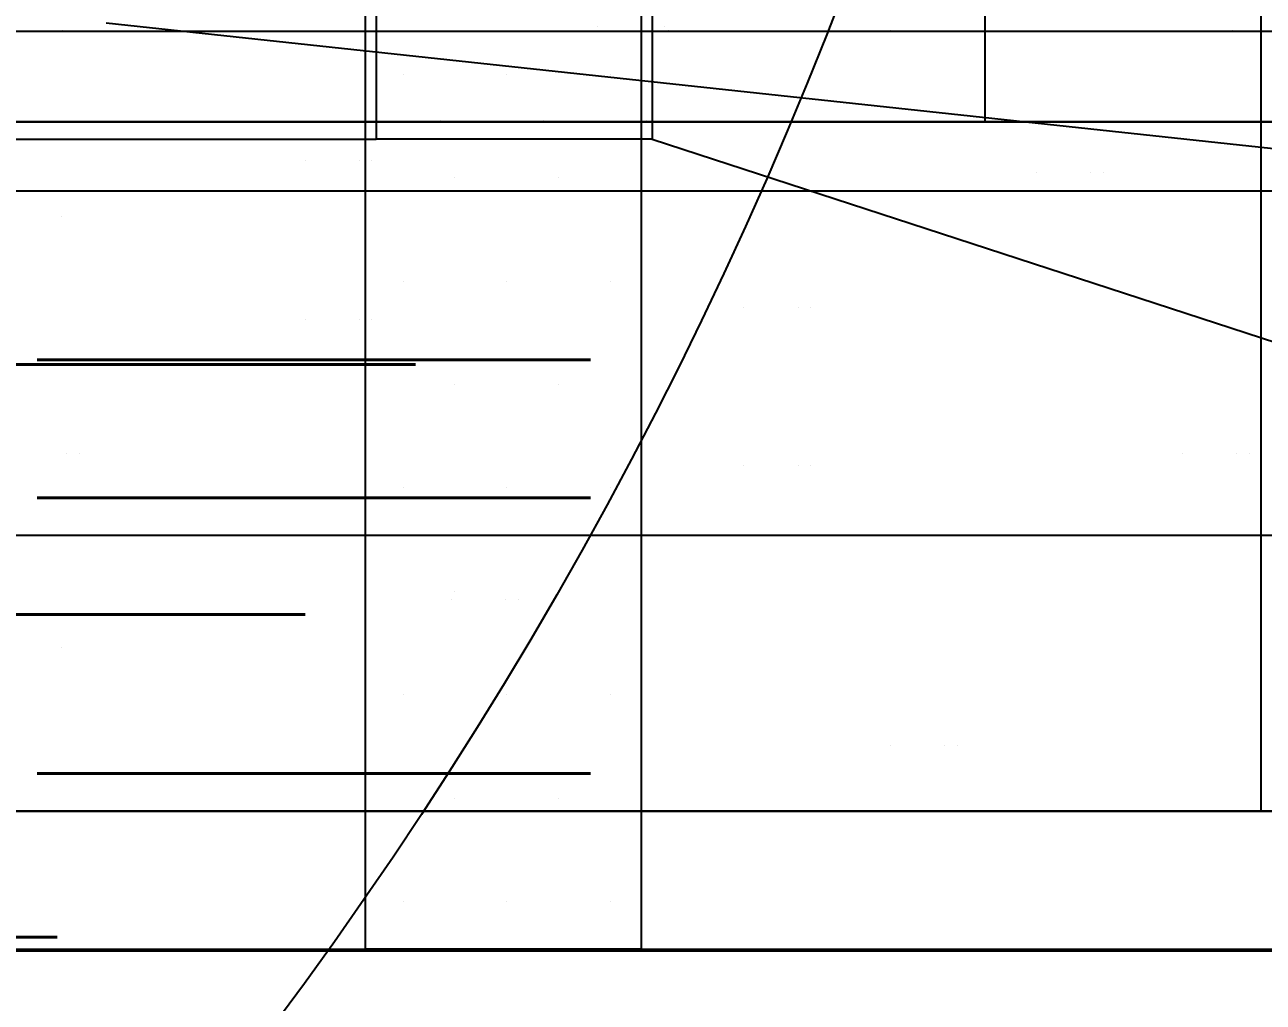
# Model space of a CAD drawing. Header units: inches. Extents: x -31 to 122, y -49 to 49.
# Drawn here: x 23.04 to 32.02, y -18.38 to -11.3 of the extents above; entities that cross this region are included whole.
import ezdxf
from ezdxf.enums import TextEntityAlignment as Align

# ---------------------------------------------------------------- set-up
doc = ezdxf.new("R2010")
doc.units = ezdxf.units.IN
doc.header["$MEASUREMENT"] = 0
doc.linetypes.add('HIDDEN4', pattern=[0.09375, 0.0625, -0.03125])
for name, color, linetype in [('M-BLKA', 4, 'Continuous'), ('M-TRBX-AIRT', 4, 'Continuous'), ('M-TRBX-WTRT', 4, 'Continuous')]:
    doc.layers.add(name, color=color, linetype=linetype)
doc.styles.add('BRA-NRW1', font='romans.shx', dxfattribs={"width": 0.65, "height": 8})
doc.styles.add('BRA-NRW2', font='romans.shx', dxfattribs={"width": 0.6, "height": 7})

# ---------------------------------------------------------------- blocks, each defined once
blk = doc.blocks.new('HVIF18')
blk.add_line((11, -17), (47, -17))
blk = doc.blocks.new('HVIF12')
blk.add_line((11, -12.5), (37, -12.5))
blk = doc.blocks.new('HVRF37')
blk.add_circle((0, 0), 31)
blk = doc.blocks.new('HVRF31')
blk.add_circle((0, 0), 25)
blk = doc.blocks.new('hvtb19')
at = {"color": 4}
for p, q in [((27.1889, -11.3086), (27.1889, -11.3086)), ((30.3709, -12.3693), (30.3709, -12.3693)), ((25.0676, -13.4299), (25.0676, -13.4299)), ((28.2495, -14.4906), (28.2495, -14.4906))]:
    blk.add_line(p, q, dxfattribs=at)
blk.add_line((58, -15), (8, -15))
blk = doc.blocks.new('hvtb16e')
at = {"color": 4}
for p, q in [((23.3102, -11.3345), (23.3102, -11.3345)), ((31.7955, -11.3345), (31.7955, -11.3345))]:
    blk.add_line(p, q, dxfattribs=at)
blk.add_line((50, -12), (0, -12))
blk = doc.blocks.new('hvtb16c')
at = {"color": 4}
blk.add_line((27.703, -11.3345), (27.703, -11.3345), dxfattribs=at)
blk.add_line((56, -12), (6, -12))
blk = doc.blocks.new('hvtb16')
at = {"color": 4}
blk.add_line((29.3102, -11.3345), (29.3102, -11.3345), dxfattribs=at)
blk.add_line((56, -12), (6, -12))
blk = doc.blocks.new('hvtb22e')
at = {"color": 4}
for p, q in [((25.5528, -12.2827), (25.5528, -12.2827)), ((28.7348, -13.3434), (28.7348, -13.3434)), ((23.4315, -14.4041), (23.4315, -14.4041)), ((31.9168, -14.4041), (31.9168, -14.4041)), ((26.6135, -15.4647), (26.6135, -15.4647)), ((29.7955, -16.5254), (29.7955, -16.5254))]:
    blk.add_line(p, q, dxfattribs=at)
blk.add_line((50, -17), (0, -17))
blk = doc.blocks.new('hvtb22c')
at = {"color": 4}
for p, q in [((25.4603, -12.2827), (25.4603, -12.2827)), ((28.6423, -13.3434), (28.6423, -13.3434)), ((23.339, -14.4041), (23.339, -14.4041)), ((31.8243, -14.4041), (31.8243, -14.4041)), ((26.521, -15.4647), (26.521, -15.4647)), ((29.703, -16.5254), (29.703, -16.5254))]:
    blk.add_line(p, q, dxfattribs=at)
blk.add_line((58, -17), (8, -17))
blk = doc.blocks.new('hvtb22')
at = {"color": 4}
for p, q in [((25.0676, -12.2827), (25.0676, -12.2827)), ((28.2495, -13.3434), (28.2495, -13.3434)), ((31.4315, -14.4041), (31.4315, -14.4041)), ((26.1282, -15.4647), (26.1282, -15.4647)), ((29.3102, -16.5254), (29.3102, -16.5254))]:
    blk.add_line(p, q, dxfattribs=at)
blk.add_line((58, -17), (8, -17))
blk = doc.blocks.new('hvtb19e')
at = {"color": 4}
for p, q in [((27.6742, -11.3086), (27.6742, -11.3086)), ((30.8561, -12.3693), (30.8561, -12.3693)), ((25.5528, -13.4299), (25.5528, -13.4299)), ((28.7348, -14.4906), (28.7348, -14.4906))]:
    blk.add_line(p, q, dxfattribs=at)
blk.add_line((50, -15), (0, -15))
blk = doc.blocks.new('hvtb19c')
at = {"color": 4}
for p, q in [((27.5817, -11.3086), (27.5817, -11.3086)), ((30.7636, -12.3693), (30.7636, -12.3693)), ((25.4603, -13.4299), (25.4603, -13.4299)), ((28.6423, -14.4906), (28.6423, -14.4906))]:
    blk.add_line(p, q, dxfattribs=at)
blk.add_line((58, -15), (8, -15))
blk = doc.blocks.new('*X158')
at = {"color": 0}
for p, q in [((5086.71875, 2817.1875), (5086.71875, 2817.1875)), ((5086.71875, 2814.0625), (5086.71875, 2814.0625))]:
    blk.add_line(p, q, dxfattribs=at)
blk = doc.blocks.new('*X159')
at = {"color": 0}
for p, q in [((5045.25, 2928), (5045.25, 2928)), ((5046, 2928), (5046, 2928)), ((5046.75, 2928), (5046.75, 2928)), ((5045.625, 2927.25), (5045.625, 2927.25)), ((5046.375, 2927.25), (5046.375, 2927.25)), ((5045.25, 2926.5), (5045.25, 2926.5)), ((5046, 2926.5), (5046, 2926.5)), ((5046.75, 2926.5), (5046.75, 2926.5)), ((5045.625, 2925.75), (5045.625, 2925.75)), ((5046.375, 2925.75), (5046.375, 2925.75)), ((5045.25, 2925), (5045.25, 2925)), ((5046, 2925), (5046, 2925)), ((5046.75, 2925), (5046.75, 2925)), ((5045.625, 2924.25), (5045.625, 2924.25)), ((5046.375, 2924.25), (5046.375, 2924.25)), ((5045.25, 2923.5), (5045.25, 2923.5)), ((5046, 2923.5), (5046, 2923.5)), ((5046.75, 2923.5), (5046.75, 2923.5)), ((5045.625, 2922.75), (5045.625, 2922.75)), ((5046.375, 2922.75), (5046.375, 2922.75)), ((5045.25, 2922), (5045.25, 2922)), ((5046, 2922), (5046, 2922)), ((5046.75, 2922), (5046.75, 2922))]:
    blk.add_line(p, q, dxfattribs=at)
blk = doc.blocks.new('hvtbeav6n')
for p, q in [((27.5044, 18), (27.5044, -18)), ((25.5044, -6), (25.5044, -18)), ((17.339, -18), (25.5044, -18)), ((27.5044, -18), (25.5044, -18))]:
    blk.add_line(p, q)
at = {"color": 4}
blk.add_blockref('*X159', (-5019.4708, -2939.654), dxfattribs=at)
at = {"color": 8}
blk.add_blockref('*X158', (-5063.4155, -2829.8739), dxfattribs=at)
blk = doc.blocks.new('*X163')
at = {"color": 0}
for p, q in [((5045.25, 2928), (5045.25, 2928)), ((5046, 2928), (5046, 2928)), ((5046.75, 2928), (5046.75, 2928)), ((5045.625, 2927.25), (5045.625, 2927.25)), ((5046.375, 2927.25), (5046.375, 2927.25)), ((5045.25, 2926.5), (5045.25, 2926.5)), ((5046, 2926.5), (5046, 2926.5)), ((5046.75, 2926.5), (5046.75, 2926.5)), ((5045.625, 2925.75), (5045.625, 2925.75)), ((5046.375, 2925.75), (5046.375, 2925.75)), ((5045.25, 2925), (5045.25, 2925)), ((5046, 2925), (5046, 2925)), ((5046.75, 2925), (5046.75, 2925)), ((5045.625, 2924.25), (5045.625, 2924.25)), ((5046.375, 2924.25), (5046.375, 2924.25)), ((5045.25, 2923.5), (5045.25, 2923.5)), ((5046, 2923.5), (5046, 2923.5)), ((5046.75, 2923.5), (5046.75, 2923.5)), ((5045.625, 2922.75), (5045.625, 2922.75)), ((5046.375, 2922.75), (5046.375, 2922.75)), ((5045.25, 2922), (5045.25, 2922)), ((5046, 2922), (5046, 2922)), ((5046.75, 2922), (5046.75, 2922))]:
    blk.add_line(p, q, dxfattribs=at)
blk = doc.blocks.new('*X162')
at = {"color": 0}
for p, q in [((5086.71875, 2817.1875), (5086.71875, 2817.1875)), ((5086.71875, 2814.0625), (5086.71875, 2814.0625))]:
    blk.add_line(p, q, dxfattribs=at)
blk = doc.blocks.new('hvtbeav6')
for p, q in [((27.5044, 18), (27.5044, -18)), ((25.5044, -6), (25.5044, -18)), ((17.339, -18), (25.5044, -18)), ((27.5044, -18), (25.5044, -18)), ((27.5044, -18), (45.5044, -18))]:
    blk.add_line(p, q)
at = {"color": 4}
blk.add_blockref('*X163', (-5019.4708, -2939.654), dxfattribs=at)
at = {"color": 8}
blk.add_blockref('*X162', (-5063.4155, -2829.8739), dxfattribs=at)
blk = doc.blocks.new('*X166')
at = {"color": 0}
for p, q in [((3680.25, 30357), (3680.25, 30357)), ((3681, 30357), (3681, 30357)), ((3681.75, 30357), (3681.75, 30357))]:
    blk.add_line(p, q, dxfattribs=at)
blk = doc.blocks.new('hvtbeav5n')
for p, q in [((27.5845, 12.125), (27.5845, -12.125)), ((25.5845, 0), (25.5845, -12.125)), ((17.339, -12.125), (25.5845, -12.125)), ((27.5845, -12.125), (25.5845, -12.125))]:
    blk.add_line(p, q)
at = {"color": 4, "xscale": -1}
blk.add_blockref('*X166', (3707.7966, -30368.9862), dxfattribs=at)
blk = doc.blocks.new('*X169')
at = {"color": 0}
for p, q in [((3680.25, 30357), (3680.25, 30357)), ((3681, 30357), (3681, 30357)), ((3681.75, 30357), (3681.75, 30357))]:
    blk.add_line(p, q, dxfattribs=at)
blk = doc.blocks.new('hvtbeav5')
for p, q in [((27.5845, 12.125), (27.5845, -12.125)), ((25.5845, 0), (25.5845, -12.125)), ((17.339, -12.125), (25.5845, -12.125)), ((27.5845, -12.125), (25.5845, -12.125)), ((27.5845, -12.125), (45.5845, -18))]:
    blk.add_line(p, q)
at = {"color": 4, "xscale": -1}
blk.add_blockref('*X169', (3707.7966, -30368.9862), dxfattribs=at)
blk = doc.blocks.new('*X194')
at = {"color": 0}
for p, q in [((5045.25, 2928), (5045.25, 2928)), ((5046, 2928), (5046, 2928)), ((5046.75, 2928), (5046.75, 2928)), ((5045.625, 2927.25), (5045.625, 2927.25)), ((5046.375, 2927.25), (5046.375, 2927.25)), ((5045.25, 2926.5), (5045.25, 2926.5)), ((5046, 2926.5), (5046, 2926.5)), ((5046.75, 2926.5), (5046.75, 2926.5)), ((5045.625, 2925.75), (5045.625, 2925.75)), ((5046.375, 2925.75), (5046.375, 2925.75)), ((5045.25, 2925), (5045.25, 2925)), ((5046, 2925), (5046, 2925)), ((5046.75, 2925), (5046.75, 2925)), ((5045.625, 2924.25), (5045.625, 2924.25)), ((5046.375, 2924.25), (5046.375, 2924.25)), ((5045.25, 2923.5), (5045.25, 2923.5)), ((5046, 2923.5), (5046, 2923.5)), ((5046.75, 2923.5), (5046.75, 2923.5)), ((5045.625, 2922.75), (5045.625, 2922.75)), ((5046.375, 2922.75), (5046.375, 2922.75)), ((5045.25, 2922), (5045.25, 2922)), ((5046, 2922), (5046, 2922)), ((5046.75, 2922), (5046.75, 2922))]:
    blk.add_line(p, q, dxfattribs=at)
blk = doc.blocks.new('*X193')
at = {"color": 0}
for p, q in [((5086.71875, 2817.1875), (5086.71875, 2817.1875)), ((5086.71875, 2814.0625), (5086.71875, 2814.0625))]:
    blk.add_line(p, q, dxfattribs=at)
blk = doc.blocks.new('hvtbsav6n')
for p, q in [((27.5044, 18), (27.5044, -18)), ((25.5044, -6), (25.5044, -18)), ((17.339, -18), (25.5044, -18)), ((27.5044, -18), (25.5044, -18)), ((27.5044, -18), (45.5044, -18))]:
    blk.add_line(p, q)
at = {"color": 4}
blk.add_blockref('*X194', (-5019.4708, -2939.654), dxfattribs=at)
at = {"color": 8}
blk.add_blockref('*X193', (-5063.4155, -2829.8739), dxfattribs=at)
blk = doc.blocks.new('*X197')
at = {"color": 0}
for p, q in [((5086.71875, 2817.1875), (5086.71875, 2817.1875)), ((5086.71875, 2814.0625), (5086.71875, 2814.0625))]:
    blk.add_line(p, q, dxfattribs=at)
blk = doc.blocks.new('*X198')
at = {"color": 0}
for p, q in [((5045.25, 2928), (5045.25, 2928)), ((5046, 2928), (5046, 2928)), ((5046.75, 2928), (5046.75, 2928)), ((5045.625, 2927.25), (5045.625, 2927.25)), ((5046.375, 2927.25), (5046.375, 2927.25)), ((5045.25, 2926.5), (5045.25, 2926.5)), ((5046, 2926.5), (5046, 2926.5)), ((5046.75, 2926.5), (5046.75, 2926.5)), ((5045.625, 2925.75), (5045.625, 2925.75)), ((5046.375, 2925.75), (5046.375, 2925.75)), ((5045.25, 2925), (5045.25, 2925)), ((5046, 2925), (5046, 2925)), ((5046.75, 2925), (5046.75, 2925)), ((5045.625, 2924.25), (5045.625, 2924.25)), ((5046.375, 2924.25), (5046.375, 2924.25)), ((5045.25, 2923.5), (5045.25, 2923.5)), ((5046, 2923.5), (5046, 2923.5)), ((5046.75, 2923.5), (5046.75, 2923.5)), ((5045.625, 2922.75), (5045.625, 2922.75)), ((5046.375, 2922.75), (5046.375, 2922.75)), ((5045.25, 2922), (5045.25, 2922)), ((5046, 2922), (5046, 2922)), ((5046.75, 2922), (5046.75, 2922))]:
    blk.add_line(p, q, dxfattribs=at)
blk = doc.blocks.new('hvtbsav6')
for p, q in [((27.5044, 18), (27.5044, -18)), ((25.5044, -6), (25.5044, -18)), ((17.339, -18), (25.5044, -18)), ((27.5044, -18), (25.5044, -18)), ((27.5044, -18), (45.5044, -18))]:
    blk.add_line(p, q)
at = {"color": 4}
blk.add_blockref('*X198', (-5019.4708, -2939.654), dxfattribs=at)
at = {"color": 8}
blk.add_blockref('*X197', (-5063.4155, -2829.8739), dxfattribs=at)
blk = doc.blocks.new('*X201')
at = {"color": 0}
for p, q in [((3680.25, 30357), (3680.25, 30357)), ((3681, 30357), (3681, 30357)), ((3681.75, 30357), (3681.75, 30357))]:
    blk.add_line(p, q, dxfattribs=at)
blk = doc.blocks.new('hvtbsav5n')
for p, q in [((27.5845, 12.125), (27.5845, -12.125)), ((25.5845, 0), (25.5845, -12.125)), ((17.339, -12.125), (25.5845, -12.125)), ((27.5845, -12.125), (25.5845, -12.125)), ((27.5845, -12.125), (45.5845, -18))]:
    blk.add_line(p, q)
at = {"color": 4, "xscale": -1}
blk.add_blockref('*X201', (3707.7966, -30368.9862), dxfattribs=at)
blk = doc.blocks.new('*X204')
at = {"color": 0}
for p, q in [((3680.25, 30357), (3680.25, 30357)), ((3681, 30357), (3681, 30357)), ((3681.75, 30357), (3681.75, 30357))]:
    blk.add_line(p, q, dxfattribs=at)
blk = doc.blocks.new('hvtbsav5')
for p, q in [((27.5845, 12.125), (27.5845, -12.125)), ((25.5845, 0), (25.5845, -12.125)), ((17.339, -12.125), (25.5845, -12.125)), ((27.5845, -12.125), (25.5845, -12.125)), ((27.5845, -12.125), (45.5845, -18))]:
    blk.add_line(p, q)
at = {"color": 4, "xscale": -1}
blk.add_blockref('*X204', (3707.7966, -30368.9862), dxfattribs=at)
blk = doc.blocks.new('hvtbsav4')
blk.add_line((23.625, -11.2819), (41.625, -13.2169))
blk = doc.blocks.new('TB-SV1')
at = {"layer": 'M-BLKA', "style": 'BRA-NRW1', "width": 0.65}
for tag, p in [('BOXTYPE', (25.0489, 0)), ('HEAT', (58.0489, 0)), ('SOUND', (88.0489, 0)), ('ATC', (23.0628, -27))]:
    blk.add_attdef(tag, text='', height=8, dxfattribs=at).set_placement(p, align=Align.MIDDLE_CENTER)
at = {"layer": 'M-TRBX-AIRT', "style": 'BRA-NRW1', "width": 0.65}
blk.add_attdef('AIR', text='', height=8, dxfattribs=at).set_placement((23.0628, -15), align=Align.MIDDLE_CENTER)
at = {"layer": 'M-TRBX-WTRT', "style": 'BRA-NRW1', "width": 0.65}
blk.add_attdef('WATER', text='', height=8, dxfattribs=at).set_placement((23.0628, -15), align=Align.MIDDLE_CENTER)
blk = doc.blocks.new('TB-EV6')
blk.add_line((0, -18), (105.5044, -18))
at = {"layer": 'M-BLKA', "style": 'BRA-NRW1', "width": 0.65}
for tag, p in [('BOXTYPE', (22.7522, 0)), ('SOUND', (87.5044, 0)), ('ATC', (18.519, -36.5646))]:
    blk.add_attdef(tag, text='', height=8, dxfattribs=at).set_placement(p, align=Align.MIDDLE_CENTER)
at = {"layer": 'M-TRBX-AIRT', "style": 'BRA-NRW1', "width": 0.65}
blk.add_attdef('AIR', text='', height=8, dxfattribs=at).set_placement((18.519, -24.1882), align=Align.MIDDLE_CENTER)
at = {"layer": 'M-TRBX-WTRT', "style": 'BRA-NRW1', "width": 0.65}
blk.add_attdef('WATER', text='', height=8, dxfattribs=at).set_placement((18.519, -24.1882), align=Align.MIDDLE_CENTER)
blk = doc.blocks.new('TB-EV5')
blk.add_line((9.0237, -18.0125), (109.9156, -18.0125))
at = {"layer": 'M-BLKA', "style": 'BRA-NRW1', "width": 0.65}
for tag, p in [('BOXTYPE', (27.1233, -0.0125)), ('SOUND', (91.9156, -0.0125)), ('ATC', (22.8501, -36.5771))]:
    blk.add_attdef(tag, text='', height=8, dxfattribs=at).set_placement(p, align=Align.MIDDLE_CENTER)
at = {"layer": 'M-TRBX-AIRT', "style": 'BRA-NRW1', "width": 0.65}
blk.add_attdef('AIR', text='', height=8, dxfattribs=at).set_placement((22.8501, -24.2007), align=Align.MIDDLE_CENTER)
at = {"layer": 'M-TRBX-WTRT', "style": 'BRA-NRW1', "width": 0.65}
blk.add_attdef('WATER', text='', height=8, dxfattribs=at).set_placement((22.8501, -24.2007), align=Align.MIDDLE_CENTER)
blk = doc.blocks.new('TB-EV4')
blk.add_line((4.3311, -12), (106.0811, -12))
at = {"layer": 'M-BLKA', "style": 'BRA-NRW1', "width": 0.65}
for tag, p in [('BOXTYPE', (25.2061, 0)), ('SOUND', (88.0811, 0)), ('ATC', (20.9072, -30))]:
    blk.add_attdef(tag, text='', height=8, dxfattribs=at).set_placement(p, align=Align.MIDDLE_CENTER)
at = {"layer": 'M-TRBX-AIRT', "style": 'BRA-NRW1', "width": 0.65}
blk.add_attdef('AIR', text='', height=8, dxfattribs=at).set_placement((20.9072, -18), align=Align.MIDDLE_CENTER)
at = {"layer": 'M-TRBX-WTRT', "style": 'BRA-NRW1', "width": 0.65}
blk.add_attdef('WATER', text='', height=8, dxfattribs=at).set_placement((20.9072, -18), align=Align.MIDDLE_CENTER)
blk = doc.blocks.new('TB-VCVns16')
for q in [(30, 12), (6, -12)]:
    blk.add_line((30, -12), q)
at = {"color": 11, "linetype": 'HIDDEN4'}
blk.add_line((50.2937, -12), (30, -12), dxfattribs=at)
at = {"layer": 'M-BLKA'}
for tag, height, style, width, p in [('BOXTYPE', 7, 'BRA-NRW2', 0.6, (16.4913, 0)), ('ATC', 8, 'BRA-NRW1', 0.65, (25.1305, -30.5203))]:
    blk.add_attdef(tag, text='', height=height, dxfattribs=dict(at, style=style, width=width)).set_placement(p, align=Align.MIDDLE_CENTER)
at = {"layer": 'M-TRBX-AIRT', "style": 'BRA-NRW1', "width": 0.65}
blk.add_attdef('AIR', text='', height=8, dxfattribs=at).set_placement((25.1305, -18.155), align=Align.MIDDLE_CENTER)
at = {"layer": 'M-TRBX-WTRT', "style": 'BRA-NRW1', "width": 0.65}
blk.add_attdef('WATER', text='', height=8, dxfattribs=at).set_placement((25.1305, -18.155), align=Align.MIDDLE_CENTER)
blk = doc.blocks.new('TB-VCVns14')
at = {"layer": 'M-BLKA'}
for tag, height, style, width, p in [('BOXTYPE', 7, 'BRA-NRW2', 0.6, (16.5268, 0)), ('ATC', 8, 'BRA-NRW1', 0.65, (25.1305, -28.5203))]:
    blk.add_attdef(tag, text='', height=height, dxfattribs=dict(at, style=style, width=width)).set_placement(p, align=Align.MIDDLE_CENTER)
at = {"layer": 'M-TRBX-AIRT', "style": 'BRA-NRW1', "width": 0.65}
blk.add_attdef('AIR', text='', height=8, dxfattribs=at).set_placement((25.1305, -16.155), align=Align.MIDDLE_CENTER)
at = {"layer": 'M-TRBX-WTRT', "style": 'BRA-NRW1', "width": 0.65}
blk.add_attdef('WATER', text='', height=8, dxfattribs=at).set_placement((25.1305, -16.155), align=Align.MIDDLE_CENTER)
blk = doc.blocks.new('TB-VCVns12')
at = {"layer": 'M-BLKA'}
for tag, height, style, width, p in [('BOXTYPE', 7, 'BRA-NRW2', 0.6, (16.3102, 0)), ('ATC', 8, 'BRA-NRW1', 0.65, (25.1305, -26.5203))]:
    blk.add_attdef(tag, text='', height=height, dxfattribs=dict(at, style=style, width=width)).set_placement(p, align=Align.MIDDLE_CENTER)
at = {"layer": 'M-TRBX-AIRT', "style": 'BRA-NRW1', "width": 0.65}
blk.add_attdef('AIR', text='', height=8, dxfattribs=at).set_placement((25.1305, -14.155), align=Align.MIDDLE_CENTER)
at = {"layer": 'M-TRBX-WTRT', "style": 'BRA-NRW1', "width": 0.65}
blk.add_attdef('WATER', text='', height=8, dxfattribs=at).set_placement((25.1305, -14.155), align=Align.MIDDLE_CENTER)
blk = doc.blocks.new('TB-VCVns10')
at = {"layer": 'M-BLKA'}
for tag, height, style, width, p in [('BOXTYPE', 7, 'BRA-NRW2', 0.6, (16.2503, 0)), ('ATC', 8, 'BRA-NRW1', 0.65, (25.1305, -25.5203))]:
    blk.add_attdef(tag, text='', height=height, dxfattribs=dict(at, style=style, width=width)).set_placement(p, align=Align.MIDDLE_CENTER)
at = {"layer": 'M-TRBX-AIRT', "style": 'BRA-NRW1', "width": 0.65}
blk.add_attdef('AIR', text='', height=8, dxfattribs=at).set_placement((25.1305, -13.155), align=Align.MIDDLE_CENTER)
at = {"layer": 'M-TRBX-WTRT', "style": 'BRA-NRW1', "width": 0.65}
blk.add_attdef('WATER', text='', height=8, dxfattribs=at).set_placement((25.1305, -13.155), align=Align.MIDDLE_CENTER)
blk = doc.blocks.new('TB-VCV8')
at = {"layer": 'M-BLKA', "style": 'BRA-NRW1', "width": 0.65}
for tag, p in [('BOXTYPE', (33.5, 0)), ('ATC', (25.1305, -25.5203))]:
    blk.add_attdef(tag, text='', height=8, dxfattribs=at).set_placement(p, align=Align.MIDDLE_CENTER)
at = {"layer": 'M-TRBX-AIRT', "style": 'BRA-NRW1', "width": 0.65}
blk.add_attdef('AIR', text='', height=8, dxfattribs=at).set_placement((25.1305, -13.155), align=Align.MIDDLE_CENTER)
at = {"layer": 'M-TRBX-WTRT', "style": 'BRA-NRW1', "width": 0.65}
blk.add_attdef('WATER', text='', height=8, dxfattribs=at).set_placement((25.1305, -13.155), align=Align.MIDDLE_CENTER)
blk = doc.blocks.new('TB-VCV6')
at = {"layer": 'M-BLKA', "style": 'BRA-NRW1', "width": 0.65}
for tag, p in [('BOXTYPE', (33.5, 0)), ('ATC', (25.1305, -25.5203))]:
    blk.add_attdef(tag, text='', height=8, dxfattribs=at).set_placement(p, align=Align.MIDDLE_CENTER)
at = {"layer": 'M-TRBX-AIRT', "style": 'BRA-NRW1', "width": 0.65}
blk.add_attdef('AIR', text='', height=8, dxfattribs=at).set_placement((25.1305, -13.155), align=Align.MIDDLE_CENTER)
at = {"layer": 'M-TRBX-WTRT', "style": 'BRA-NRW1', "width": 0.65}
blk.add_attdef('WATER', text='', height=8, dxfattribs=at).set_placement((25.1305, -13.155), align=Align.MIDDLE_CENTER)
blk = doc.blocks.new('TB-VCV5')
at = {"layer": 'M-BLKA', "style": 'BRA-NRW1', "width": 0.65}
for tag, p in [('BOXTYPE', (33.5, 0)), ('ATC', (23.8628, -25.3764))]:
    blk.add_attdef(tag, text='', height=8, dxfattribs=at).set_placement(p, align=Align.MIDDLE_CENTER)
at = {"layer": 'M-TRBX-AIRT', "style": 'BRA-NRW1', "width": 0.65}
blk.add_attdef('AIR', text='', height=8, dxfattribs=at).set_placement((23.8628, -13.1882), align=Align.MIDDLE_CENTER)
at = {"layer": 'M-TRBX-WTRT', "style": 'BRA-NRW1', "width": 0.65}
blk.add_attdef('WATER', text='', height=8, dxfattribs=at).set_placement((23.8628, -13.1882), align=Align.MIDDLE_CENTER)
blk = doc.blocks.new('TB-VCV22')
blk.add_line((63, -17), (8, -17))
at = {"layer": 'M-BLKA', "style": 'BRA-NRW1', "width": 0.65}
for tag, p in [('BOXTYPE', (35.5, 0)), ('ATC', (27.1305, -35.5203))]:
    blk.add_attdef(tag, text='', height=8, dxfattribs=at).set_placement(p, align=Align.MIDDLE_CENTER)
at = {"layer": 'M-TRBX-AIRT', "style": 'BRA-NRW1', "width": 0.65}
blk.add_attdef('AIR', text='', height=8, dxfattribs=at).set_placement((27.1305, -23.155), align=Align.MIDDLE_CENTER)
at = {"layer": 'M-TRBX-WTRT', "style": 'BRA-NRW1', "width": 0.65}
blk.add_attdef('WATER', text='', height=8, dxfattribs=at).set_placement((27.1305, -23.155), align=Align.MIDDLE_CENTER)
blk = doc.blocks.new('TB-VCV19')
blk.add_line((63, -15), (8, -15))
at = {"layer": 'M-BLKA', "style": 'BRA-NRW1', "width": 0.65}
for tag, p in [('BOXTYPE', (35.5, 0)), ('ATC', (27.1305, -33.5203))]:
    blk.add_attdef(tag, text='', height=8, dxfattribs=at).set_placement(p, align=Align.MIDDLE_CENTER)
at = {"layer": 'M-TRBX-AIRT', "style": 'BRA-NRW1', "width": 0.65}
blk.add_attdef('AIR', text='', height=8, dxfattribs=at).set_placement((27.1305, -21.155), align=Align.MIDDLE_CENTER)
at = {"layer": 'M-TRBX-WTRT', "style": 'BRA-NRW1', "width": 0.65}
blk.add_attdef('WATER', text='', height=8, dxfattribs=at).set_placement((27.1305, -21.155), align=Align.MIDDLE_CENTER)
blk = doc.blocks.new('TB-VCV16')
blk.add_line((61, -12), (6, -12))
at = {"layer": 'M-BLKA', "style": 'BRA-NRW1', "width": 0.65}
for tag, p in [('BOXTYPE', (33.5, 0)), ('ATC', (25.1305, -30.5203))]:
    blk.add_attdef(tag, text='', height=8, dxfattribs=at).set_placement(p, align=Align.MIDDLE_CENTER)
at = {"layer": 'M-TRBX-AIRT', "style": 'BRA-NRW1', "width": 0.65}
blk.add_attdef('AIR', text='', height=8, dxfattribs=at).set_placement((25.1305, -18.155), align=Align.MIDDLE_CENTER)
at = {"layer": 'M-TRBX-WTRT', "style": 'BRA-NRW1', "width": 0.65}
blk.add_attdef('WATER', text='', height=8, dxfattribs=at).set_placement((25.1305, -18.155), align=Align.MIDDLE_CENTER)
blk = doc.blocks.new('TB-VCV14')
at = {"layer": 'M-BLKA', "style": 'BRA-NRW1', "width": 0.65}
for tag, p in [('BOXTYPE', (33.5, 0)), ('ATC', (25.1305, -28.5203))]:
    blk.add_attdef(tag, text='', height=8, dxfattribs=at).set_placement(p, align=Align.MIDDLE_CENTER)
at = {"layer": 'M-TRBX-AIRT', "style": 'BRA-NRW1', "width": 0.65}
blk.add_attdef('AIR', text='', height=8, dxfattribs=at).set_placement((25.1305, -16.155), align=Align.MIDDLE_CENTER)
at = {"layer": 'M-TRBX-WTRT', "style": 'BRA-NRW1', "width": 0.65}
blk.add_attdef('WATER', text='', height=8, dxfattribs=at).set_placement((25.1305, -16.155), align=Align.MIDDLE_CENTER)
blk = doc.blocks.new('TB-VCV12')
at = {"layer": 'M-BLKA', "style": 'BRA-NRW1', "width": 0.65}
for tag, p in [('BOXTYPE', (33.5, 0)), ('ATC', (25.1305, -26.5203))]:
    blk.add_attdef(tag, text='', height=8, dxfattribs=at).set_placement(p, align=Align.MIDDLE_CENTER)
at = {"layer": 'M-TRBX-AIRT', "style": 'BRA-NRW1', "width": 0.65}
blk.add_attdef('AIR', text='', height=8, dxfattribs=at).set_placement((25.1305, -14.155), align=Align.MIDDLE_CENTER)
at = {"layer": 'M-TRBX-WTRT', "style": 'BRA-NRW1', "width": 0.65}
blk.add_attdef('WATER', text='', height=8, dxfattribs=at).set_placement((25.1305, -14.155), align=Align.MIDDLE_CENTER)
blk = doc.blocks.new('TB-VCV10')
at = {"layer": 'M-BLKA', "style": 'BRA-NRW1', "width": 0.65}
for tag, p in [('BOXTYPE', (33.5, 0)), ('ATC', (25.1305, -25.5203))]:
    blk.add_attdef(tag, text='', height=8, dxfattribs=at).set_placement(p, align=Align.MIDDLE_CENTER)
at = {"layer": 'M-TRBX-AIRT', "style": 'BRA-NRW1', "width": 0.65}
blk.add_attdef('AIR', text='', height=8, dxfattribs=at).set_placement((25.1305, -13.155), align=Align.MIDDLE_CENTER)
at = {"layer": 'M-TRBX-WTRT', "style": 'BRA-NRW1', "width": 0.65}
blk.add_attdef('WATER', text='', height=8, dxfattribs=at).set_placement((25.1305, -13.155), align=Align.MIDDLE_CENTER)
blk = doc.blocks.new('TB-SV6')
blk.add_line((0, -18), (105.5044, -18))
at = {"layer": 'M-BLKA', "style": 'BRA-NRW1', "width": 0.65}
for tag, p in [('BOXTYPE', (22.7522, 0)), ('HEAT', (57.5044, 0)), ('SOUND', (87.5044, 0)), ('ATC', (18.519, -36.5646))]:
    blk.add_attdef(tag, text='', height=8, dxfattribs=at).set_placement(p, align=Align.MIDDLE_CENTER)
at = {"layer": 'M-TRBX-AIRT', "style": 'BRA-NRW1', "width": 0.65}
blk.add_attdef('AIR', text='', height=8, dxfattribs=at).set_placement((18.519, -24.1882), align=Align.MIDDLE_CENTER)
at = {"layer": 'M-TRBX-WTRT', "style": 'BRA-NRW1', "width": 0.65}
blk.add_attdef('WATER', text='', height=8, dxfattribs=at).set_placement((18.519, -24.1882), align=Align.MIDDLE_CENTER)
blk = doc.blocks.new('TB-SV5')
blk.add_line((4.2581, -18.0125), (109.8426, -18.0125))
at = {"layer": 'M-BLKA', "style": 'BRA-NRW1', "width": 0.65}
for tag, p in [('BOXTYPE', (27.0503, -0.0125)), ('HEAT', (61.8426, -0.0125)), ('SOUND', (91.8426, -0.0125)), ('ATC', (22.7771, -36.5771))]:
    blk.add_attdef(tag, text='', height=8, dxfattribs=at).set_placement(p, align=Align.MIDDLE_CENTER)
at = {"layer": 'M-TRBX-AIRT', "style": 'BRA-NRW1', "width": 0.65}
blk.add_attdef('AIR', text='', height=8, dxfattribs=at).set_placement((22.7771, -24.2007), align=Align.MIDDLE_CENTER)
at = {"layer": 'M-TRBX-WTRT', "style": 'BRA-NRW1', "width": 0.65}
blk.add_attdef('WATER', text='', height=8, dxfattribs=at).set_placement((22.7771, -24.2007), align=Align.MIDDLE_CENTER)
blk = doc.blocks.new('TB-SV4')
blk.add_line((4.6896, -11.3414), (106.4396, -11.3414))
at = {"layer": 'M-BLKA', "style": 'BRA-NRW1', "width": 0.65}
for tag, p in [('BOXTYPE', (25.0489, 0)), ('HEAT', (58.0489, 0)), ('SOUND', (88.0489, 0)), ('ATC', (21.264, -29.3414))]:
    blk.add_attdef(tag, text='', height=8, dxfattribs=at).set_placement(p, align=Align.MIDDLE_CENTER)
at = {"layer": 'M-TRBX-AIRT', "style": 'BRA-NRW1', "width": 0.65}
blk.add_attdef('AIR', text='', height=8, dxfattribs=at).set_placement((21.264, -17.3414), align=Align.MIDDLE_CENTER)
at = {"layer": 'M-TRBX-WTRT', "style": 'BRA-NRW1', "width": 0.65}
blk.add_attdef('WATER', text='', height=8, dxfattribs=at).set_placement((21.264, -17.3414), align=Align.MIDDLE_CENTER)
blk = doc.blocks.new('TB-VVE22')
blk.add_line((50, -17), (0, -17))
at = {"layer": 'M-BLKA', "style": 'BRA-NRW1', "width": 0.65}
for tag, p in [('BOXTYPE', (25, 0)), ('ATC', (19.1305, -35.5646))]:
    blk.add_attdef(tag, text='', height=8, dxfattribs=at).set_placement(p, align=Align.MIDDLE_CENTER)
at = {"layer": 'M-TRBX-AIRT', "style": 'BRA-NRW1', "width": 0.65}
blk.add_attdef('AIR', text='', height=8, dxfattribs=at).set_placement((19.1305, -23.1882), align=Align.MIDDLE_CENTER)
at = {"layer": 'M-TRBX-WTRT', "style": 'BRA-NRW1', "width": 0.65}
blk.add_attdef('WATER', text='', height=8, dxfattribs=at).set_placement((19.1305, -23.1882), align=Align.MIDDLE_CENTER)
blk = doc.blocks.new('TB-VVE19')
blk.add_line((50, -15), (0, -15))
at = {"layer": 'M-BLKA', "style": 'BRA-NRW1', "width": 0.65}
for tag, p in [('BOXTYPE', (25, 0)), ('ATC', (19.1305, -33.5646))]:
    blk.add_attdef(tag, text='', height=8, dxfattribs=at).set_placement(p, align=Align.MIDDLE_CENTER)
at = {"layer": 'M-TRBX-AIRT', "style": 'BRA-NRW1', "width": 0.65}
blk.add_attdef('AIR', text='', height=8, dxfattribs=at).set_placement((19.1305, -21.1882), align=Align.MIDDLE_CENTER)
at = {"layer": 'M-TRBX-WTRT', "style": 'BRA-NRW1', "width": 0.65}
blk.add_attdef('WATER', text='', height=8, dxfattribs=at).set_placement((19.1305, -21.1882), align=Align.MIDDLE_CENTER)
blk = doc.blocks.new('TB-VVE16')
blk.add_line((50, -12), (0, -12))
at = {"layer": 'M-BLKA', "style": 'BRA-NRW1', "width": 0.65}
for tag, p in [('BOXTYPE', (25, 0)), ('ATC', (19.1305, -30.5646))]:
    blk.add_attdef(tag, text='', height=8, dxfattribs=at).set_placement(p, align=Align.MIDDLE_CENTER)
at = {"layer": 'M-TRBX-AIRT', "style": 'BRA-NRW1', "width": 0.65}
blk.add_attdef('AIR', text='', height=8, dxfattribs=at).set_placement((19.1305, -18.1882), align=Align.MIDDLE_CENTER)
at = {"layer": 'M-TRBX-WTRT', "style": 'BRA-NRW1', "width": 0.65}
blk.add_attdef('WATER', text='', height=8, dxfattribs=at).set_placement((19.1305, -18.1882), align=Align.MIDDLE_CENTER)
blk = doc.blocks.new('TB-VCVns8')
at = {"layer": 'M-BLKA'}
for tag, height, style, width, p in [('BOXTYPE', 7, 'BRA-NRW2', 0.6, (16.3596, 0)), ('ATC', 8, 'BRA-NRW1', 0.65, (25.1305, -25.5203))]:
    blk.add_attdef(tag, text='', height=height, dxfattribs=dict(at, style=style, width=width)).set_placement(p, align=Align.MIDDLE_CENTER)
at = {"layer": 'M-TRBX-AIRT', "style": 'BRA-NRW1', "width": 0.65}
blk.add_attdef('AIR', text='', height=8, dxfattribs=at).set_placement((25.1305, -13.155), align=Align.MIDDLE_CENTER)
at = {"layer": 'M-TRBX-WTRT', "style": 'BRA-NRW1', "width": 0.65}
blk.add_attdef('WATER', text='', height=8, dxfattribs=at).set_placement((25.1305, -13.155), align=Align.MIDDLE_CENTER)
blk = doc.blocks.new('TB-VCVns6')
at = {"layer": 'M-BLKA'}
for tag, height, style, width, p in [('BOXTYPE', 7, 'BRA-NRW2', 0.6, (16.9285, 0)), ('ATC', 8, 'BRA-NRW1', 0.65, (25.1305, -25.5203))]:
    blk.add_attdef(tag, text='', height=height, dxfattribs=dict(at, style=style, width=width)).set_placement(p, align=Align.MIDDLE_CENTER)
at = {"layer": 'M-TRBX-AIRT', "style": 'BRA-NRW1', "width": 0.65}
blk.add_attdef('AIR', text='', height=8, dxfattribs=at).set_placement((25.1305, -13.155), align=Align.MIDDLE_CENTER)
at = {"layer": 'M-TRBX-WTRT', "style": 'BRA-NRW1', "width": 0.65}
blk.add_attdef('WATER', text='', height=8, dxfattribs=at).set_placement((25.1305, -13.155), align=Align.MIDDLE_CENTER)
blk = doc.blocks.new('TB-VCVns5')
at = {"layer": 'M-BLKA'}
for tag, height, style, width, p in [('BOXTYPE', 7, 'BRA-NRW2', 0.6, (16.1265, 0)), ('ATC', 8, 'BRA-NRW1', 0.65, (23.8628, -25.3764))]:
    blk.add_attdef(tag, text='', height=height, dxfattribs=dict(at, style=style, width=width)).set_placement(p, align=Align.MIDDLE_CENTER)
at = {"layer": 'M-TRBX-AIRT', "style": 'BRA-NRW1', "width": 0.65}
blk.add_attdef('AIR', text='', height=8, dxfattribs=at).set_placement((23.8628, -13.1882), align=Align.MIDDLE_CENTER)
at = {"layer": 'M-TRBX-WTRT', "style": 'BRA-NRW1', "width": 0.65}
blk.add_attdef('WATER', text='', height=8, dxfattribs=at).set_placement((23.8628, -13.1882), align=Align.MIDDLE_CENTER)
blk = doc.blocks.new('TB-VCVns22')
for q in [(32, 17), (8, -17)]:
    blk.add_line((32, -17), q)
at = {"color": 11, "linetype": 'HIDDEN4'}
blk.add_line((52.2937, -17), (32, -17), dxfattribs=at)
at = {"layer": 'M-BLKA'}
for tag, height, style, width, p in [('BOXTYPE', 7, 'BRA-NRW2', 0.6, (17.8454, 0)), ('ATC', 8, 'BRA-NRW1', 0.65, (27.1305, -35.5203))]:
    blk.add_attdef(tag, text='', height=height, dxfattribs=dict(at, style=style, width=width)).set_placement(p, align=Align.MIDDLE_CENTER)
at = {"layer": 'M-TRBX-AIRT', "style": 'BRA-NRW1', "width": 0.65}
blk.add_attdef('AIR', text='', height=8, dxfattribs=at).set_placement((27.1305, -23.155), align=Align.MIDDLE_CENTER)
at = {"layer": 'M-TRBX-WTRT', "style": 'BRA-NRW1', "width": 0.65}
blk.add_attdef('WATER', text='', height=8, dxfattribs=at).set_placement((27.1305, -23.155), align=Align.MIDDLE_CENTER)
blk = doc.blocks.new('TB-VCVns19')
for q in [(32, 15), (8, -15)]:
    blk.add_line((32, -15), q)
at = {"color": 11, "linetype": 'HIDDEN4'}
blk.add_line((52.2937, -15), (32, -15), dxfattribs=at)
at = {"layer": 'M-BLKA'}
for tag, height, style, width, p in [('BOXTYPE', 7, 'BRA-NRW2', 0.6, (18.0472, 0)), ('ATC', 8, 'BRA-NRW1', 0.65, (27.1305, -33.5203))]:
    blk.add_attdef(tag, text='', height=height, dxfattribs=dict(at, style=style, width=width)).set_placement(p, align=Align.MIDDLE_CENTER)
at = {"layer": 'M-TRBX-AIRT', "style": 'BRA-NRW1', "width": 0.65}
blk.add_attdef('AIR', text='', height=8, dxfattribs=at).set_placement((27.1305, -21.155), align=Align.MIDDLE_CENTER)
at = {"layer": 'M-TRBX-WTRT', "style": 'BRA-NRW1', "width": 0.65}
blk.add_attdef('WATER', text='', height=8, dxfattribs=at).set_placement((27.1305, -21.155), align=Align.MIDDLE_CENTER)
blk = doc.blocks.new('TB-VVR22')
blk.add_line((50, -17), (0, -17))
at = {"layer": 'M-BLKA', "style": 'BRA-NRW1', "width": 0.65}
for tag, p in [('BOXTYPE', (25, 0)), ('ATC', (19.1305, -35.5646))]:
    blk.add_attdef(tag, text='', height=8, dxfattribs=at).set_placement(p, align=Align.MIDDLE_CENTER)
at = {"layer": 'M-TRBX-AIRT', "style": 'BRA-NRW1', "width": 0.65}
blk.add_attdef('AIR', text='', height=8, dxfattribs=at).set_placement((19.1305, -23.1882), align=Align.MIDDLE_CENTER)
at = {"layer": 'M-TRBX-WTRT', "style": 'BRA-NRW1', "width": 0.65}
blk.add_attdef('WATER', text='', height=8, dxfattribs=at).set_placement((19.1305, -23.1882), align=Align.MIDDLE_CENTER)
blk = doc.blocks.new('TB-VVR19')
blk.add_line((50, -15), (0, -15))
at = {"layer": 'M-BLKA', "style": 'BRA-NRW1', "width": 0.65}
for tag, p in [('BOXTYPE', (25, 0)), ('ATC', (19.1305, -33.5646))]:
    blk.add_attdef(tag, text='', height=8, dxfattribs=at).set_placement(p, align=Align.MIDDLE_CENTER)
at = {"layer": 'M-TRBX-AIRT', "style": 'BRA-NRW1', "width": 0.65}
blk.add_attdef('AIR', text='', height=8, dxfattribs=at).set_placement((19.1305, -21.1882), align=Align.MIDDLE_CENTER)
at = {"layer": 'M-TRBX-WTRT', "style": 'BRA-NRW1', "width": 0.65}
blk.add_attdef('WATER', text='', height=8, dxfattribs=at).set_placement((19.1305, -21.1882), align=Align.MIDDLE_CENTER)
blk = doc.blocks.new('TB-VVR16')
blk.add_line((50, -12), (0, -12))
at = {"layer": 'M-BLKA', "style": 'BRA-NRW1', "width": 0.65}
for tag, p in [('BOXTYPE', (25, 0)), ('ATC', (19.1305, -30.5646))]:
    blk.add_attdef(tag, text='', height=8, dxfattribs=at).set_placement(p, align=Align.MIDDLE_CENTER)
at = {"layer": 'M-TRBX-AIRT', "style": 'BRA-NRW1', "width": 0.65}
blk.add_attdef('AIR', text='', height=8, dxfattribs=at).set_placement((19.1305, -18.1882), align=Align.MIDDLE_CENTER)
at = {"layer": 'M-TRBX-WTRT', "style": 'BRA-NRW1', "width": 0.65}
blk.add_attdef('WATER', text='', height=8, dxfattribs=at).set_placement((19.1305, -18.1882), align=Align.MIDDLE_CENTER)

msp = doc.modelspace()

# ---------------------------------------------------------------- block references
for name in ['HVRF37', 'HVRF31', 'TB-EV6', 'TB-SV6', 'TB-SV5', 'TB-EV5', 'hvtbeav6n', 'hvtbeav6', 'hvtbeav5', 'hvtbsav6n', 'hvtbsav6', 'hvtbsav5n', 'hvtbsav5', 'TB-VVE22', 'TB-VVR22', 'HVIF18', 'hvtb22e', 'hvtb22c', 'hvtb22', 'TB-VCV22', 'TB-VCVns22', 'TB-VVE19', 'TB-VVR19', 'hvtb19', 'hvtb19e', 'hvtb19c', 'TB-VCV19', 'TB-VCVns19', 'HVIF12', 'hvtbeav5n', 'TB-VVE16', 'TB-VVR16', 'TB-EV4', 'TB-VCVns16', 'TB-VCV16', 'hvtb16e', 'hvtb16c', 'hvtb16', 'hvtbsav4']:
    msp.add_blockref(name, (0, 0))
ref = msp.add_blockref('TB-SV4', (0, 0))
ref.add_attrib('AIR', '-', dxfattribs={"layer": 'M-TRBX-AIRT', "height": 8, "style": 'BRA-NRW1', "width": 0.65}).set_placement((21.264, -17.3414), align=Align.MIDDLE_CENTER)
ref.add_attrib('WATER', '-', dxfattribs={"layer": 'M-TRBX-WTRT', "height": 8, "style": 'BRA-NRW1', "width": 0.65}).set_placement((21.264, -17.3414), align=Align.MIDDLE_CENTER)
ref = msp.add_blockref('TB-VCVns14', (0, 0))
ref.add_attrib('AIR', '-', dxfattribs={"layer": 'M-TRBX-AIRT', "height": 8, "style": 'BRA-NRW1', "width": 0.65}).set_placement((25.1305, -16.155), align=Align.MIDDLE_CENTER)
ref.add_attrib('WATER', '-', dxfattribs={"layer": 'M-TRBX-WTRT', "height": 8, "style": 'BRA-NRW1', "width": 0.65}).set_placement((25.1305, -16.155), align=Align.MIDDLE_CENTER)
ref = msp.add_blockref('TB-VCV14', (0, 0))
ref.add_attrib('AIR', '-', dxfattribs={"layer": 'M-TRBX-AIRT', "height": 8, "style": 'BRA-NRW1', "width": 0.65}).set_placement((25.1305, -16.155), align=Align.MIDDLE_CENTER)
ref.add_attrib('WATER', '-', dxfattribs={"layer": 'M-TRBX-WTRT', "height": 8, "style": 'BRA-NRW1', "width": 0.65}).set_placement((25.1305, -16.155), align=Align.MIDDLE_CENTER)
ref = msp.add_blockref('TB-SV1', (0, 0))
ref.add_attrib('AIR', '-', dxfattribs={"layer": 'M-TRBX-AIRT', "height": 8, "style": 'BRA-NRW1', "width": 0.65}).set_placement((23.0628, -15), align=Align.MIDDLE_CENTER)
ref.add_attrib('WATER', '-', dxfattribs={"layer": 'M-TRBX-WTRT', "height": 8, "style": 'BRA-NRW1', "width": 0.65}).set_placement((23.0628, -15), align=Align.MIDDLE_CENTER)
ref = msp.add_blockref('TB-VCVns12', (0, 0))
ref.add_attrib('AIR', '-', dxfattribs={"layer": 'M-TRBX-AIRT', "height": 8, "style": 'BRA-NRW1', "width": 0.65}).set_placement((25.1305, -14.155), align=Align.MIDDLE_CENTER)
ref.add_attrib('WATER', '-', dxfattribs={"layer": 'M-TRBX-WTRT', "height": 8, "style": 'BRA-NRW1', "width": 0.65}).set_placement((25.1305, -14.155), align=Align.MIDDLE_CENTER)
ref = msp.add_blockref('TB-VCV12', (0, 0))
ref.add_attrib('AIR', '-', dxfattribs={"layer": 'M-TRBX-AIRT', "height": 8, "style": 'BRA-NRW1', "width": 0.65}).set_placement((25.1305, -14.155), align=Align.MIDDLE_CENTER)
ref.add_attrib('WATER', '-', dxfattribs={"layer": 'M-TRBX-WTRT', "height": 8, "style": 'BRA-NRW1', "width": 0.65}).set_placement((25.1305, -14.155), align=Align.MIDDLE_CENTER)
ref = msp.add_blockref('TB-VCV5', (0, 0))
ref.add_attrib('AIR', '-', dxfattribs={"layer": 'M-TRBX-AIRT', "height": 8, "style": 'BRA-NRW1', "width": 0.65}).set_placement((23.8628, -13.1882), align=Align.MIDDLE_CENTER)
ref.add_attrib('WATER', '-', dxfattribs={"layer": 'M-TRBX-WTRT', "height": 8, "style": 'BRA-NRW1', "width": 0.65}).set_placement((23.8628, -13.1882), align=Align.MIDDLE_CENTER)
ref = msp.add_blockref('TB-VCVns5', (0, 0))
ref.add_attrib('AIR', '-', dxfattribs={"layer": 'M-TRBX-AIRT', "height": 8, "style": 'BRA-NRW1', "width": 0.65}).set_placement((23.8628, -13.1882), align=Align.MIDDLE_CENTER)
ref.add_attrib('WATER', '-', dxfattribs={"layer": 'M-TRBX-WTRT', "height": 8, "style": 'BRA-NRW1', "width": 0.65}).set_placement((23.8628, -13.1882), align=Align.MIDDLE_CENTER)
ref = msp.add_blockref('TB-VCVns10', (0, 0))
ref.add_attrib('AIR', '-', dxfattribs={"layer": 'M-TRBX-AIRT', "height": 8, "style": 'BRA-NRW1', "width": 0.65}).set_placement((25.1305, -13.155), align=Align.MIDDLE_CENTER)
ref.add_attrib('WATER', '-', dxfattribs={"layer": 'M-TRBX-WTRT', "height": 8, "style": 'BRA-NRW1', "width": 0.65}).set_placement((25.1305, -13.155), align=Align.MIDDLE_CENTER)
ref = msp.add_blockref('TB-VCV8', (0, 0))
ref.add_attrib('AIR', '-', dxfattribs={"layer": 'M-TRBX-AIRT', "height": 8, "style": 'BRA-NRW1', "width": 0.65}).set_placement((25.1305, -13.155), align=Align.MIDDLE_CENTER)
ref.add_attrib('WATER', '-', dxfattribs={"layer": 'M-TRBX-WTRT', "height": 8, "style": 'BRA-NRW1', "width": 0.65}).set_placement((25.1305, -13.155), align=Align.MIDDLE_CENTER)
ref = msp.add_blockref('TB-VCV6', (0, 0))
ref.add_attrib('AIR', '-', dxfattribs={"layer": 'M-TRBX-AIRT', "height": 8, "style": 'BRA-NRW1', "width": 0.65}).set_placement((25.1305, -13.155), align=Align.MIDDLE_CENTER)
ref.add_attrib('WATER', '-', dxfattribs={"layer": 'M-TRBX-WTRT', "height": 8, "style": 'BRA-NRW1', "width": 0.65}).set_placement((25.1305, -13.155), align=Align.MIDDLE_CENTER)
ref = msp.add_blockref('TB-VCV10', (0, 0))
ref.add_attrib('AIR', '-', dxfattribs={"layer": 'M-TRBX-AIRT', "height": 8, "style": 'BRA-NRW1', "width": 0.65}).set_placement((25.1305, -13.155), align=Align.MIDDLE_CENTER)
ref.add_attrib('WATER', '-', dxfattribs={"layer": 'M-TRBX-WTRT', "height": 8, "style": 'BRA-NRW1', "width": 0.65}).set_placement((25.1305, -13.155), align=Align.MIDDLE_CENTER)
ref = msp.add_blockref('TB-VCVns8', (0, 0))
ref.add_attrib('AIR', '-', dxfattribs={"layer": 'M-TRBX-AIRT', "height": 8, "style": 'BRA-NRW1', "width": 0.65}).set_placement((25.1305, -13.155), align=Align.MIDDLE_CENTER)
ref.add_attrib('WATER', '-', dxfattribs={"layer": 'M-TRBX-WTRT', "height": 8, "style": 'BRA-NRW1', "width": 0.65}).set_placement((25.1305, -13.155), align=Align.MIDDLE_CENTER)
ref = msp.add_blockref('TB-VCVns6', (0, 0))
ref.add_attrib('AIR', '-', dxfattribs={"layer": 'M-TRBX-AIRT', "height": 8, "style": 'BRA-NRW1', "width": 0.65}).set_placement((25.1305, -13.155), align=Align.MIDDLE_CENTER)
ref.add_attrib('WATER', '-', dxfattribs={"layer": 'M-TRBX-WTRT', "height": 8, "style": 'BRA-NRW1', "width": 0.65}).set_placement((25.1305, -13.155), align=Align.MIDDLE_CENTER)

doc.saveas('drawing.dxf')
